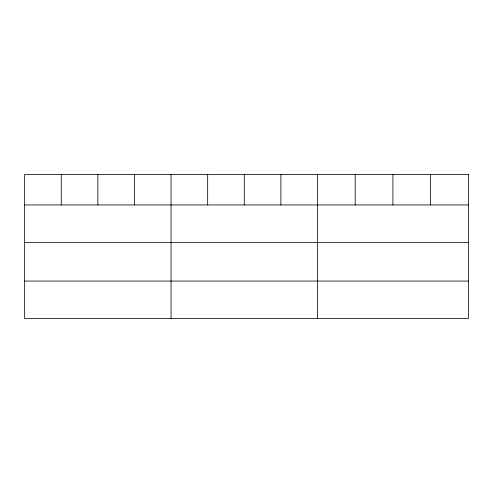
<?xml version="1.0" encoding="UTF-8"?>
<svg xmlns="http://www.w3.org/2000/svg" width="493" height="493" viewBox="0 0 493 493"><rect width="100%" height="100%" fill="white"/><g stroke="black" fill="none" stroke-linecap="round" stroke-linejoin="round"><path stroke-width="0.74" d="M24.65 204.946L468.35 204.946M24.65 242.439L468.35 242.439M24.65 281.065L468.35 281.065M430.635 174.442L430.635 204.946M392.921 174.442L392.921 204.946M355.206 174.442L355.206 204.946M317.492 174.442L317.492 318.558M280.887 174.442L280.887 204.946M244.281 174.442L244.281 204.946M207.676 174.442L207.676 204.946M171.071 174.442L171.071 318.558M134.466 174.442L134.466 204.946M97.861 174.442L97.861 204.946M61.255 174.442L61.255 204.946M468.35 174.442L24.65 174.442L24.65 318.558L468.35 318.558L468.35 174.442"/></g></svg>
